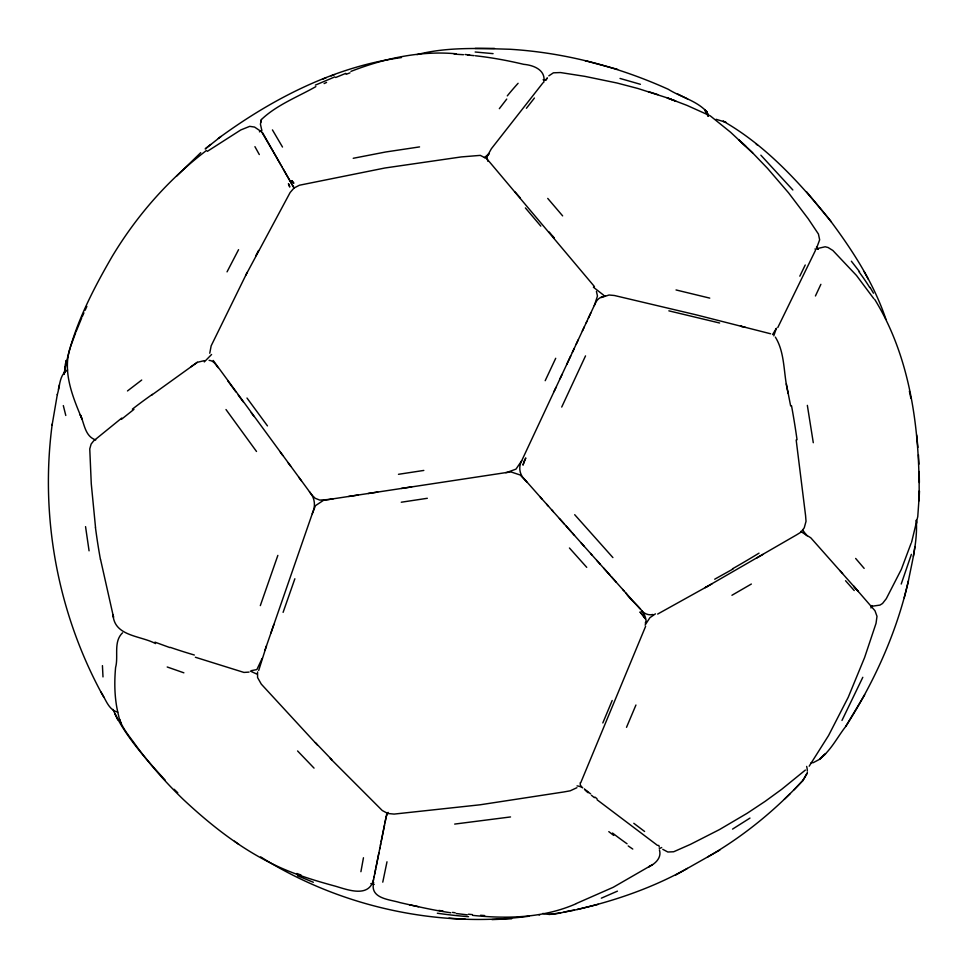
<?xml version="1.0" encoding="UTF-8"?>
<svg xmlns="http://www.w3.org/2000/svg" width="968" height="968" viewBox="0 0 968 968"><rect width="100%" height="100%" fill="white"/><g stroke="black" fill="none" stroke-linecap="round" stroke-linejoin="round"><path stroke-width="1.45" d="M911.602 542.225L917.761 516.622L919.298 494.793M919.116 500.746C919.975 432.079 911.384 358.959 874.757 299.475M916.272 520.191C917.761 540.797 912.146 561.488 908.262 581.611C896.344 633.193 874.261 681.932 845.754 726.423C837.441 737.047 831.294 749.837 820.489 758.319L825.583 753.782L819.013 759.626L813.193 762.687L811.111 762.687M52.26 424.008L52.078 425.218C40.148 516.367 57.451 610.856 100.829 691.866C105.669 698.896 108.392 709.919 117.709 712.145M773.783 335.836L776.3 328.539M64.239 374.132C70.93 332.145 90.98 293.074 112.106 256.568C136.694 215.67 168.505 179.298 206.535 150.427M64.178 374.398L65.388 365.505L64.263 373.999M52.078 425.218L57.366 394.266M913.381 556.358L914.917 546.557M209.753 353.247L211.157 345.842L247.191 272.359M360.907 871.708L363.46 857.757M258.686 670.473L266.478 645.874M645.608 626.356L580.703 782.81M315.846 86.624C297.515 97.042 276.775 104.883 261.408 119.536L260.428 124.158L261.638 129.627M384.937 822.885L386.087 817.149M386.147 816.847L388.132 812.394M374.628 874.213L380 847.436M381.162 841.664L386.873 813.217M382.771 882.163L386.994 861.786M373.938 877.673L375.717 868.84M378.948 852.687L376.056 867.098M380.424 845.366L384.526 824.942M374.241 876.137L373.249 881.074A12.33 4.743 -2.4 0 0 373.733 882.78M379.662 849.13L380.751 843.721M904.233 597.752L908.383 580.957M57.294 394.617C59.943 386.389 59.169 374.834 67.615 369.994M261.408 119.536L260.803 122.222M59.447 384.889L58.431 389.33M911.384 554.337L901.22 584.031M793.941 789.876L802.859 780.595L807.385 772.5M373.539 879.634C369.014 898.026 347.935 889.894 335.666 886.264C316.004 880.904 296.377 875.06 277.852 866.469C242.605 850.243 211.641 825.958 183.436 799.58C166.314 783.136 150.597 765.24 136.452 746.183C129.676 736.333 120.734 727.174 118.459 715.025C114.526 699.525 114.151 683.347 115.591 667.484C118.677 656.244 113.135 641.772 122.561 632.818M70.095 348.044C62.303 371.93 72.794 397.158 82.014 419.084L80.271 414.752C84.47 423.573 84.809 436.326 95.723 439.932M911.142 543.193L901.353 569.341L886.289 598.684L882.526 603.487L879.948 605.097L870.837 606.416M260.319 605.617L277.852 555.39M645.281 623.186L646.104 620.694C644.7 608.824 631.874 602.568 625.957 593.094M283.092 612.369L294.865 578.767M262.122 658.434L256.871 669.578L251.45 670.618M265.038 650.036L313.523 510.112A13.83 9.97 82.7 0 0 312.083 495.422M270.931 633.024L273.896 624.445M70.446 346.883L75.734 332.532M76.254 331.213L81.651 318.048M870.946 607.964L871.914 605.52M312.277 513.718L315.459 505.659L323.53 500.311L333.161 498.822M612.187 700.493L602.822 722.939M635.94 705.019L626.514 727.331M862.803 677.298L841.979 720.434M82.207 316.742L83.926 312.846M820.888 284.326L815.431 295.978M85.099 310.268L86.866 306.396M585.531 355.885L561.718 407.056M553.999 391.653L555.983 387.43M560.024 378.766L562.106 374.338M566.655 364.597L570.709 355.934M572.342 352.449L574.23 348.395M576.238 344.1L578.247 339.816M582.349 331.032L584.297 326.869M586.245 322.707L590.758 313.063M586.862 321.388L521.111 462.002A14.024 12.681 79.2 0 0 522.418 476.873L541.935 498.931M588.314 318.278L594.594 304.847L597.462 296.002L596.409 291.38M816.774 247.602L819.654 239.798L818.432 234.038L808.232 218.78L788.557 192.838L767.527 168.371L752.693 152.932L730.55 132.217L710.282 115.87L686.941 105.367L667.303 97.901L637.936 88.499L617.052 83.018L584.817 76.351L560.472 72.552L553.406 72.818L548.832 75.855M545.19 380.69L555.717 358.281M815.455 250.385L777.788 327.547M805.231 264.99L799.81 276.17M645.087 625.098L649.915 617.681L655.433 613.857M776.445 328.261L772.549 334.565M594.255 305.573L596.324 301.423A13.758 12.136 73.3 0 1 603.838 296.377L605.423 295.845M245.666 275.42L290.122 192.523L294.03 188.01L299.427 185.227L384.949 167.996L461.288 156.925L480.261 155.376L486.493 158.51L490.231 162.781L594.461 286.601M227.044 271.863L238.564 249.671M255.661 256.012L258.541 250.506M487.86 161.269L486.807 156.876L491.393 148.709L542.987 82.8M707.705 856.934C743.194 836.534 775.38 810.216 803.125 780.16M845.754 726.423L864.678 694.806M802.859 780.595L807.058 773.601M521.704 460.744L515.98 469.129L506.809 472.469L328.769 499.488L319.791 500.105L315.181 498.278L311.865 494.975L213.19 360.447M547.126 78.045L545.94 79.763L547.344 78.166M486.807 156.876L489.094 153.658M211.581 354.482L204.284 361.935M499.343 108.67L506.736 99.075M809.188 766.184L828.548 735.559L848.258 697.226L864.605 657.526L876.028 623.368L876.996 616.338L874.987 610.76L853.691 586.172L858.313 591.509L855.93 588.726M526.41 108.271L534.421 98.034M489.13 153.513L484.448 157.615M176.563 176.152L200.727 152.69M790.227 793.566L784.419 799.157M805.388 770.056L781.72 789.283L765.119 801.371L747.187 813.265L719.526 829.552L690.474 844.35L673.692 851.755L667.847 852.009L662.753 849.311M210.601 144.51L205.216 148.915L220.97 136.5M121.399 419.362L133.947 409.367M121.726 418.067L93.69 440.839L91.137 444.046L89.758 448.886L91.27 483.758L95.517 527.354M127.486 390.951L141.715 380.037M151.722 395.089L197.303 362.31L204.381 360.641M652.505 864.581L648.681 866.832C655.167 863.916 661.834 857.89 659.462 850.061M218.344 138.412C272.117 98.869 334.734 66.55 401.454 57.56M197.303 362.31L191.047 366.727M207.346 151.347L240.778 129.954L249.732 126.348L254.584 127.074L261.699 131.926L273.399 151.915M749.982 818.081L732.546 829.104M649.625 866.287L613.228 887.293L576.444 903.459M259.412 131.842L261.929 130.305M796.168 439.944L805.57 515.533L806.029 521.304L804.239 527.838L800.911 532.194L796.652 534.82L705.224 587.624L712.073 583.777M751.35 584.031L731.941 595.272M756.698 558.028L762.869 554.458M707.209 586.511L657.659 614.063M542.854 913.429C553.248 916.394 563.993 911.263 574.339 910.15C613.615 901.281 652.238 888.116 687.413 868.381M675.712 875.011L719.841 850.061M733.078 568.966L714.686 579.215M576.916 787.698L570.212 790.808L563.836 791.957L480.08 804.795L394.109 814.088L387.757 813.483L382.251 810.506L330.245 758.416M417.002 54.631C447.107 46.791 479.269 48.388 510.124 49.271C564.792 52.647 618.443 66.768 668.307 89.298C680.855 97.211 697.093 100.708 707.148 112.215M659.244 848.682L661.688 847.508M324.123 83.563L326.579 82.437M617.439 891.141L601.346 898.171M315.386 85.111L334.795 76.908M601.104 297.587L609.053 295.01L614.365 295.494L696.367 314.878L770.613 333.779M335.69 77.5L345.77 73.374M346.181 74.294L350.017 72.818M322.574 79.17L325.986 77.876M331.116 75.903L334.553 74.609M529.206 916.2C437.088 928.239 339.344 906.617 260.658 856.886M576.202 903.701C543.556 918.063 507.583 918.995 472.638 915.365M350.936 71.39C384.344 58.383 420.1 50.505 456.085 53.785M817.948 248.413L825.159 246.779L828.076 247.506L832.867 250.482L856.474 275.457L873.838 298.713M577.243 909.496L598.272 904.318M353.223 158.292L385.603 152L419.555 146.906M574.339 910.15L563.763 912.243M539.067 914.929L539.769 914.808M560.714 912.812L548.929 914.494M510.523 816.944L454.682 824.083M398.477 474.308L423.827 470.436M348.625 496.475L358.414 494.987M368.118 493.523L377.701 492.059M401.442 488.453L411.715 486.892M427.324 498.29L401.272 502.223M505.695 472.626L511.056 471.961L520.227 474.998L527.076 482.282M248.994 672.107L243.948 672.433L195.367 657.248M511.636 918.777L491.974 919.6M494.454 48.4L475.131 48.436M814.947 249.018L817.863 249.127M454.186 54.135L463.49 54.704M448.946 918.172L465.523 919.298M480.551 915.256L484.641 915.546M475.167 52.006L493.075 53.639M468.391 914.228L472.42 914.603M467.435 54.995L474.066 55.636M716.151 119.306L725.964 122.319L723.144 121.145C765.301 145.188 799.314 182.226 829.564 219.639C852.433 250.18 873.668 282.862 885.914 319.259M465.112 54.498L469.661 54.958M467.229 914.833L456.291 913.538M475.385 55.769C491.659 57.572 507.789 60.536 523.7 64.336C533.574 65.146 546.279 70.083 543.75 82.413M452.492 912.4L455.166 912.751M438.831 910.404L442.993 911.045M450.798 912.776C433.688 910.319 416.821 906.399 399.966 902.6C390.225 899.514 370.986 898.848 373.346 884.05M543.096 79.763L545.867 80.32M409.5 904.79L418.515 906.701M668.852 310.837L719.611 323.01M676.039 289.952L709.762 298.12M742.069 326.519L740.496 326.131L745.372 327.353M370.804 883.602L374.192 884.437M617.584 69.381L585.18 60.681M620.028 78.444L640.417 84.301M657.72 94.598L648.306 91.585M183.872 672.82L167.21 666.988M169.872 647.58L154.965 642.147M155.558 643.587C140.65 635.553 114.321 636.436 113.05 614.813L113.546 617.269L100.515 559.322M296.91 873.475L301.133 875.145M313.354 882.271L297.466 875.713M250.385 671.114L256.653 673.994M677.31 93.811L687.57 98.942M800.633 531.42L810.833 537.857L856.16 588.992M236.628 842.813L238.636 844.169M628.196 845.947L632.769 849.057M603.633 295.179L593.408 287.206M234.498 841.216L236.071 842.329M644.603 831.476L633.798 823.296M657.49 845.391L597.099 799.786M586.063 790.396L590.625 793.857M594.921 797.1L597.014 798.685M608.799 831.633L613.724 835.42M756.226 144.123L757.714 145.309M591.436 795.285L594.425 797.68M745.699 146.107L738.705 139.67L752.693 152.932M174.131 789.271L177.761 792.78M760.872 155.195L792.84 189.958M314.043 768.12L297.587 750.962M331.915 759.832L315.362 742.565M775.356 337.094C785.568 353.55 783.245 375.076 788.279 393.528M317.407 745.033L261.287 684.122L257.585 677.564L257.561 671.937M165.262 780.269C146.64 759.723 127.401 738.693 114.926 713.719L117.939 719.926L112.929 709.411M845.548 580.727L854.224 590.54M839.982 570.539L842.596 573.479M574.689 514.686L612.901 557.58M546.751 504.328L553.285 511.649M559.395 518.497L571.265 531.807M572.366 533.029L591.908 554.942M596.808 560.436L600.196 564.223M616.301 582.276L590.601 553.466M622.726 589.488L639.969 608.799M603.572 568.01L609.852 575.04M569.438 547.997L586.741 567.345M540.253 497.044L548.445 506.228M551.784 509.967L564.38 524.087M566.244 526.168L574.496 535.437M581.042 542.758L584.333 546.448M611.292 576.65L623.828 590.71M805.328 533.816L807.106 535.836M855.651 558.439L864.158 568.385M547.731 198.404L562.638 215.876M515.145 192.003L520.252 197.92M525.394 207.926L540.809 226.125M549.207 232.017L554.216 238.019L552.788 236.289M831.367 221.926L806.501 191.737M851.368 261.215L859.56 271.742M256.508 451.475L225.992 409.537M267.458 425.896L246.985 398.029M802.895 530.343L806.187 534.784M218.03 367.634L215.549 364.271A13.395 9.329 85.9 0 0 209.088 360.35M235.889 391.871L227.879 381.005M280.309 452.141L282.789 455.504M288.077 462.692L290.787 466.37M238.225 395.041L243.283 401.901M251.232 412.695L254.015 416.47M298.701 477.115L301.471 480.866M309.47 491.732L312.071 495.422M581.901 787.262L580.34 785.024L580.183 782.797M282.499 147.039L272.431 129.893M870.087 287.448L873.487 293.207M294.115 188.094L283.37 169.327M868.332 279.256L864.097 271.524M273.811 152.642L280.684 164.633M281.918 166.774L262.425 132.519M281.531 166.109L293.619 187.223M706.942 113.837L704.631 109.578L708.019 116.075M259.303 154.553L254.935 146.652M100.829 691.866L103.818 697.238M705.599 111.284L707.293 114.539M707.85 113.595L708.358 114.986M708.177 116.184L706.398 111.138L707.838 115.24M119.657 719.333L121.073 723.604M65.788 415.466L63.319 405.592M909.375 391.12L910.888 398.32M916.321 520.445L916.853 523.01M786.318 383.86L790.65 405.955M807.348 405.362L813.289 442.715M89.068 550.828L85.547 526.628M916.66 434.947L917.894 447.397M102.995 676.922L102.427 665.633M918.935 464.156L918.45 454.815M919.201 471.513L919.37 482.512M627.046 843.769A534.566 111.09 55.4 0 1 612.514 833.049M577.037 785.883A13.274 5.518 -4.4 0 1 582.796 787.928M658.591 845.318A12.536 4.901 -5 0 1 659.16 847.073M806.646 766.414A543.375 48.388 44.2 0 1 807.3 771.109M468.548 916.684A539.212 479.511 64.1 0 1 437.33 913.223M859.052 271.923A537.518 318.182 -11 0 1 869.748 287.556M816.411 247.167A12.354 0.932 49.4 0 1 818.093 249.296M759.021 553.151A534.275 195.367 -18.1 0 1 732.474 568.809M791.521 405.737A533.985 346.133 82.3 0 1 797.051 439.811M652.964 614.511A13.782 12.197 85.6 0 1 641.687 610.735M100.418 559.335A532.206 439.085 80.2 0 1 95.433 527.366M194.35 655.021A541.378 212.391 -5.3 0 1 170.332 647.374M132.374 409.137A548.578 232.211 -11.6 0 1 152.387 394.351M507.292 95.868A542.528 122.392 -73.1 0 1 518.098 83.296M919.382 490.97L919.237 497.056L919.382 490.97M65.921 361.899L65.4 364.754L66.211 360.435L65.921 361.899M524.111 461.397L522.962 465.136L525.781 457.949L524.111 461.397M824.228 754.689L819.835 758.997L824.228 754.689M675.604 101.023L667.303 97.901L675.604 101.023M588.06 792.586L584.527 789.21L588.06 792.586M293.727 183.085L291.828 180.738L293.727 183.085M642.946 615.104L639.969 611.982L645.208 618.709L642.946 615.104M289.311 185.069L288.416 183.738L289.71 187.042L289.311 185.069"/></g></svg>
